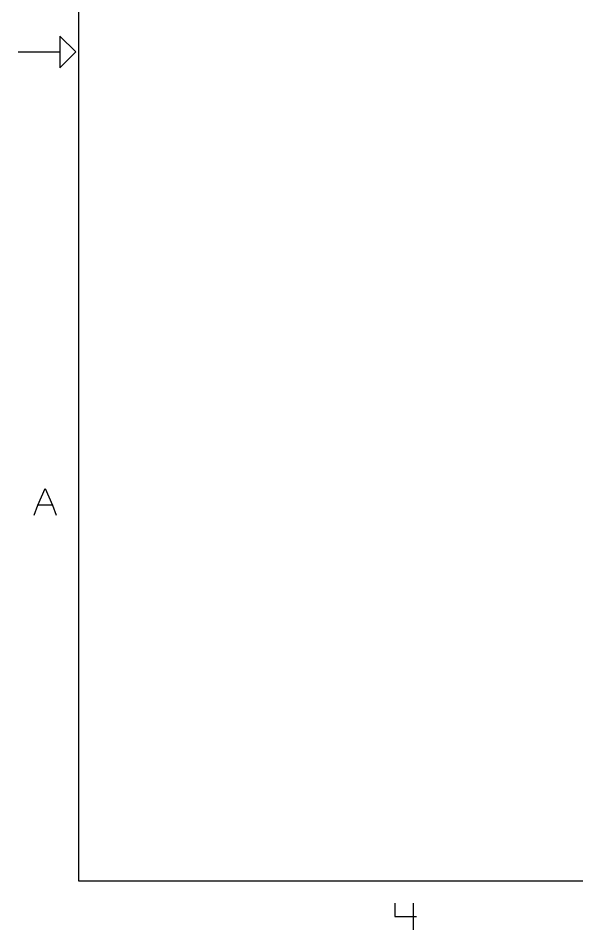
# Model space of a CAD drawing. Extents: x 0 to 1189, y 35 to 806.
# Drawn here: x 0.4 to 241.1, y 40.6 to 433.7 of the extents above; entities that cross this region are included whole.
import ezdxf

# ---------------------------------------------------------------- set-up
doc = ezdxf.new("R2010")
doc.units = 0
doc.layers.add('1', color=1, linetype='CONTINUOUS')

msp = doc.modelspace()

# ---------------------------------------------------------------- linework, layer by layer
at = {"layer": '1'}
for p, q in [((26.55, 61.63), (26.55, 776.73)), ((25.18, 419.18), (18.3, 426.05)), ((18.3, 426.05), (18.3, 412.3)), ((0.43, 419.18), (18.3, 419.18)), ((18.3, 412.3), (25.18, 419.18)), ((8.87, 223.73), (12, 230.88)), ((12, 230.88), (15.15, 223.73)), ((7.3, 219.43), (8.87, 223.73)), ((15.15, 223.73), (8.87, 223.73)), ((15.15, 223.73), (16.72, 219.43)), ((1162.45, 61.63), (26.55, 61.63)), ((162.7, 52.1), (162.7, 46.38)), ((170.55, 52.1), (170.55, 40.65)), ((162.7, 46.38), (172.12, 46.38))]:
    msp.add_line(p, q, dxfattribs=at)

doc.saveas('drawing.dxf')
